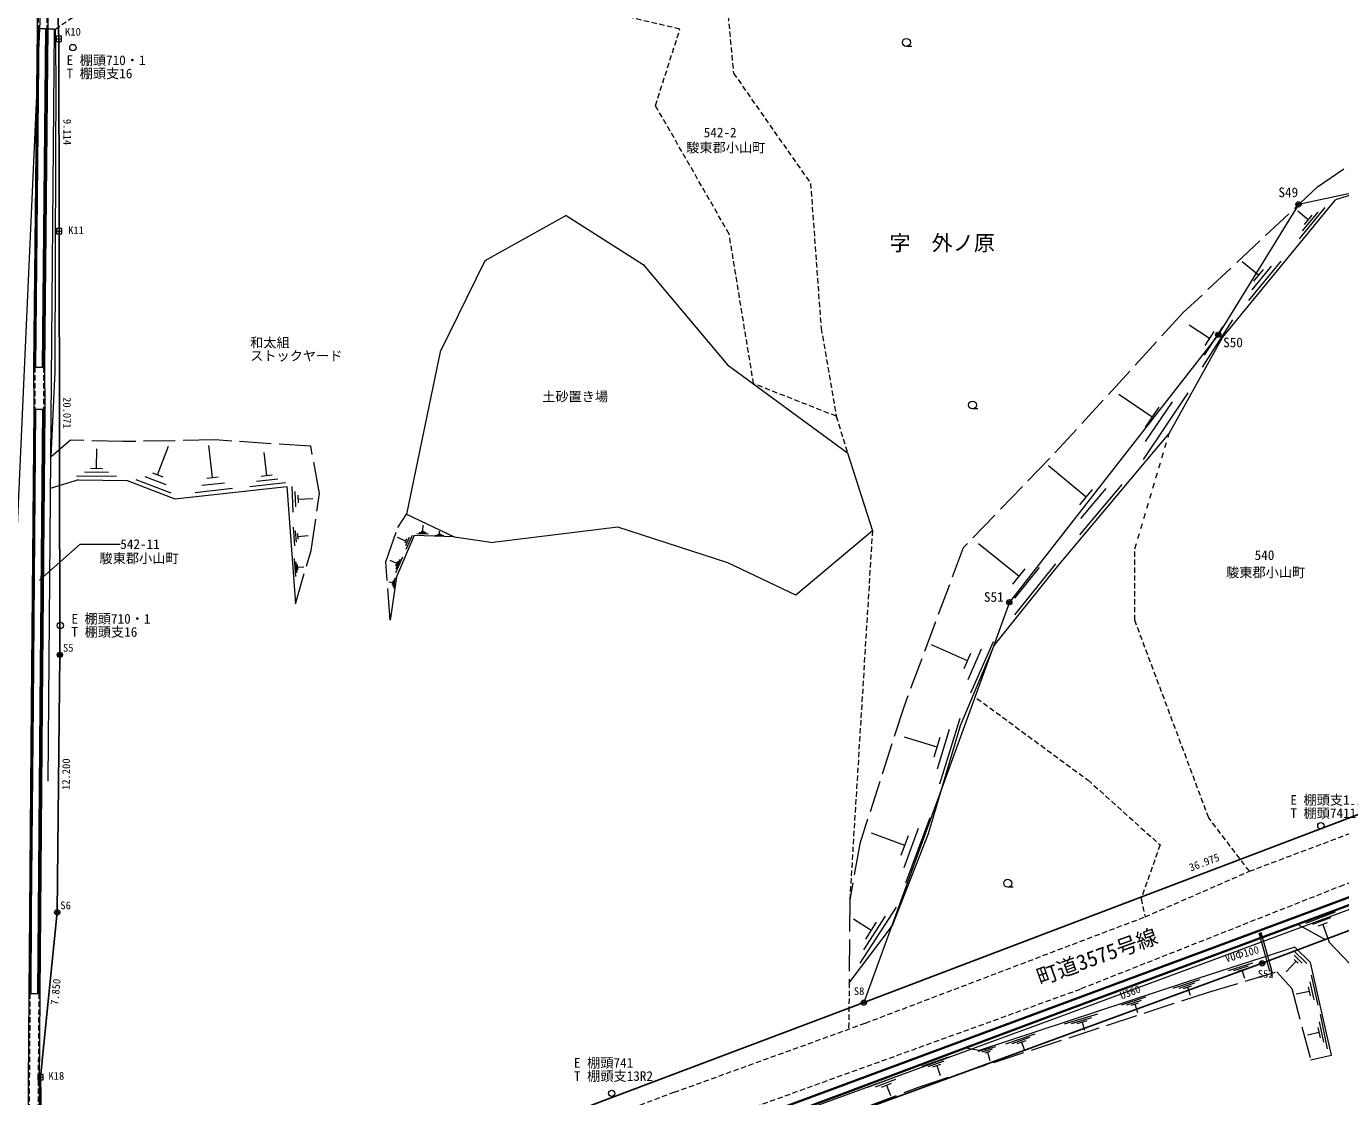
# Model space of a CAD drawing. Units: millimetres, scale not verified. Extents: x 5000 to 205306, y 5000 to 143512.
# Drawn here: x 77970 to 140239, y 37975 to 88685 of the extents above; entities that cross this region are included whole.
import ezdxf
from ezdxf.enums import TextEntityAlignment as Align

# ---------------------------------------------------------------- set-up
doc = ezdxf.new("R2010")
doc.units = ezdxf.units.MM
doc.header["$LTSCALE"] = 250
doc.header["$PDMODE"] = 32
doc.header["$PDSIZE"] = 125
for name, pattern in [('DASHED', [7.5, 6, -1.5]), ('USER1', [2, 1, -1]), ('USER2', [1.5, 1, -0.5])]:
    doc.linetypes.add(name, pattern=pattern)
for name, color, linetype, lineweight in [('プロットマーク', 1, 'Continuous', 13), ('ベクトルデータ', 5, 'Continuous', 13), ('地番名', 5, 'Continuous', 13), ('汎用Layer', 8, 'Continuous', 13), ('測量図', 1, 'Continuous', 25), ('現況', 8, 'Continuous', 13)]:
    doc.layers.add(name, color=color, linetype=linetype, lineweight=lineweight)
for name, color, linetype in [('所在', 5, 'Continuous'), ('所有者', 5, 'Continuous'), ('点名', 1, 'Continuous'), ('点名(プロット1)', 1, 'Continuous'), ('点間距離', 7, 'Continuous')]:
    doc.layers.add(name, color=color, linetype=linetype)
doc.styles.add('ＭＳ ゴシック', font='')
doc.styles.add('ＭＳ 明朝', font='')
doc.styles.get('ＭＳ ゴシック').set_extended_font_data('MS Gothic')
doc.styles.get('ＭＳ 明朝').set_extended_font_data('MS Mincho')

msp = doc.modelspace()

# ---------------------------------------------------------------- linework, layer by layer
at = {"layer": 'プロットマーク'}
for p, q in [((79389.8, 88094.8), (79639.8, 88094.8)), ((79514.8, 87969.8), (79514.8, 88219.8)), ((79521.8, 78855.4), (79521.8, 79105.4)), ((79396.8, 78980.4), (79646.8, 78980.4)), ((78512.1, 38901.2), (78762.1, 38901.2)), ((78637.1, 38776.2), (78637.1, 39026.2))]:
    msp.add_line(p, q, dxfattribs=at)
for points in [[(79389.8, 87969.8), (79639.8, 87969.8), (79639.8, 88219.8), (79389.8, 88219.8)], [(79396.8, 78855.4), (79646.8, 78855.4), (79646.8, 79105.4), (79396.8, 79105.4)], [(78512.1, 38776.2), (78762.1, 38776.2), (78762.1, 39026.2), (78512.1, 39026.2)]]:
    msp.add_lwpolyline(points, close=True, dxfattribs=at)
at = {"layer": 'プロットマーク', "color": 33}
for centre in [(138237.2, 80248.3), (134437.2, 74071), (124540.6, 61400.8)]:
    msp.add_circle(centre, 125, dxfattribs=at)
at = {"layer": 'プロットマーク'}
for centre in [(79562.2, 58909.6), (79437.6, 46710.3), (136518.9, 44295.5), (117646.8, 42430.3)]:
    msp.add_circle(centre, 125, dxfattribs=at)
at = {"layer": 'プロットマーク', "color": 33}
for p in [(138237.2, 80248.3), (134437.2, 74071), (124540.6, 61400.8)]:
    msp.add_point(p, dxfattribs=at)
at = {"layer": 'プロットマーク'}
for p in [(79562.2, 58909.6), (79437.6, 46710.3), (136518.9, 44295.5), (117646.8, 42430.3)]:
    msp.add_point(p, dxfattribs=at)
at = {"layer": '地番名'}
msp.add_lwpolyline([(78591.2, 62452.4), (80522.7, 64154.8), (82421.6, 64154.8)], dxfattribs=at)
at = {"layer": '汎用Layer'}
for p, q in [((119915.3, 87731), (119665.3, 87731)), ((123046.5, 70557), (122796.5, 70557)), ((124715.9, 47900.2), (124465.9, 47900.2))]:
    msp.add_line(p, q, dxfattribs=at)
for centre in [(119665.3, 87918.5), (122796.5, 70744.5), (124465.9, 48087.7)]:
    msp.add_circle(centre, 187.5, dxfattribs=at)
at = {"layer": '測量図'}
msp.add_lwpolyline([(79054.6, 23236.3), (80766.3, 23872.7), (136518.9, 44295.5), (168785.6, 56414.3)], dxfattribs=at)
at = {"layer": '現況', "linetype": 'USER2'}
for p, q in [((78538.2, 90608), (78527.9, 88579.8)), ((78958.2, 90605.4), (78947.9, 88576.6)), ((115123.3, 81242.9), (115623.4, 74383.9)), ((78368.7, 72534), (78370.8, 70546.6)), ((78788.7, 72532.1), (78790.8, 70545)), ((116340.9, 70210.9), (116880.4, 68475)), ((118054.4, 64789.6), (116979.2, 47298.8)), ((108631.1, 36105.5), (127917.7, 43076.8)), ((116957.7, 43369.8), (116925.7, 41174.2)), ((78143.7, 42866.1), (78046.9, 29951)), ((78563.7, 42863.2), (78466.9, 29947.5))]:
    msp.add_line(p, q, dxfattribs=at)
at = {"layer": '現況'}
for p, q in [((78527.9, 88579.8), (78368.7, 72534)), ((78418.7, 72533.8), (78577.9, 88579.4)), ((78527.9, 88579.8), (78947.9, 88576.6)), ((78887.9, 88577.1), (78728.7, 72532.4)), ((78947.9, 88576.6), (78788.7, 72532.1)), ((79294.1, 88550.8), (78997.7, 88553.3)), ((79294.1, 88550.8), (79346.5, 88555.8)), ((103549.2, 79719.5), (99686.8, 77577.4)), ((138699.5, 79518.9), (138203.7, 79925.7)), ((138283.6, 78612.6), (139507.1, 80103.9)), ((138430.4, 78991.2), (139164.5, 79886)), ((138516, 79295.2), (138883, 79742.6)), ((99686.8, 77577.4), (97579.7, 73266.6)), ((136346.4, 76886.6), (135567.8, 77525.3)), ((135892.9, 75698.7), (137422.8, 77563.4)), ((136043.2, 76199.4), (136961.1, 77318.2)), ((136116.9, 76606.9), (136575.9, 77166.3)), ((133687.3, 72532), (135133.2, 74771.3)), ((134029.3, 73897.7), (133053, 74528)), ((133786, 73102.9), (134653.5, 74446.5)), ((133812.4, 73561.8), (134246.1, 74233.6)), ((97579.7, 73266.6), (95981.9, 65571.1)), ((78368.7, 72534), (78788.7, 72532.1)), ((131314.7, 70169.4), (129720.2, 71244.7)), ((130889.4, 68169.8), (133009.1, 71313)), ((78370.8, 70546.6), (78254.7, 56533.5)), ((78304.7, 56533.1), (78420.8, 70546.4)), ((78370.8, 70546.6), (78790.8, 70545)), ((78730.8, 70545.2), (78614.7, 56530.5)), ((78790.8, 70545), (78674.7, 56530)), ((130996.1, 69012.5), (132267.9, 70898.4)), ((130996.7, 69697.9), (131632.6, 70640.9)), ((81303, 67744.4), (81316.4, 68673.4)), ((84189.8, 67439.2), (84708.2, 68788.8)), ((86791, 67307.6), (86624.1, 68831.9)), ((89357.8, 67405.1), (89238.5, 68495)), ((80349, 67394.6), (82246.5, 67367.2)), ((80731.1, 67570.9), (81869.6, 67554.5)), ((81018.4, 67748.5), (81587.6, 67740.3)), ((83590.4, 67361.4), (84582.9, 66980.2)), ((83941.7, 67534.5), (84437.9, 67343.9)), ((86525.8, 67278.5), (87056.3, 67336.6)), ((89104.3, 67377.4), (89611.4, 67432.9)), ((128175.2, 66376.1), (126398.5, 67865.8)), ((80440.6, 67193.3), (79105.8, 66795.9)), ((83156.5, 67220), (84810.7, 66584.7)), ((85973.5, 66602.6), (87741.7, 66796.3)), ((86293.8, 66945.4), (87354.8, 67061.6)), ((88559.4, 66885.8), (90249.8, 67070.9)), ((88874.1, 67136.2), (89888.3, 67247.3)), ((90549.4, 66889.6), (90604.5, 65661.3)), ((90695.8, 66650), (90728.9, 65913)), ((127875.5, 66018.7), (128474.9, 66733.6)), ((127886.2, 64589.4), (129884.2, 66972.3)), ((127930.8, 65363.6), (129129.6, 66793.3)), ((90839.5, 66471.8), (90856, 66103.3)), ((90847.7, 66287.6), (91547, 66318.9)), ((95981.9, 65571.1), (98245.4, 64496.2)), ((90605.6, 64950.6), (90669.5, 64064.5)), ((90713.6, 64780.3), (90751.9, 64248.6)), ((96671.1, 64762.1), (96839.3, 64756.3)), ((96755.2, 64759.2), (96765, 65045.7)), ((97545.7, 64628), (97550.7, 64772.8)), ((90818.5, 64654.2), (90837.6, 64388.4)), ((90828, 64521.3), (91319.4, 64556.7)), ((96351.5, 64561.3), (95502.9, 62606.4)), ((95943.8, 64298.9), (95550.7, 64469.5)), ((95987.3, 64399.1), (95900.3, 64198.6)), ((96108.6, 64465.6), (95934.5, 64064.7)), ((96244.4, 64565.5), (95954.3, 63897.2)), ((98245.4, 64496.2), (96351.5, 64561.3)), ((96471, 64657.2), (97031.7, 64638)), ((96585.1, 64709.2), (96921.5, 64697.6)), ((97331, 64577.7), (97756.4, 64563)), ((97417.1, 64603.6), (97672.3, 64594.8)), ((97481.9, 64630.2), (97609.5, 64625.8)), ((98245.4, 64496.2), (100084.7, 64224.4)), ((125001.8, 62624.7), (123084.8, 64165.8)), ((95482.2, 62809.8), (95806.6, 63557)), ((90661.9, 63472.9), (90723.5, 62617.7)), ((90733.6, 63306.1), (90770.6, 62793)), ((90802.3, 63182.1), (90820.7, 62925.6)), ((90811.5, 63053.8), (91114.8, 63075.7)), ((95520.7, 63237.1), (95202.7, 63375.2)), ((95472.1, 63125), (95569.4, 63349.2)), ((95485.2, 62986.1), (95679.9, 63434.4)), ((124710.5, 62262.3), (125293.1, 62987.1)), ((124794.6, 60802.6), (126736.8, 63218.6)), ((124801.1, 61592.8), (125966.4, 63042.4)), ((95336.8, 62318.3), (95152.3, 62345)), ((95502.9, 62606.4), (95205.2, 60552.5)), ((95326.3, 62246.1), (95347.3, 62390.5)), ((95352, 62168.7), (95393.9, 62457.4)), ((95374.2, 62067.2), (95444, 62548.4)), ((122563, 58619.2), (120849.5, 59374.5)), ((122583.5, 57738.7), (123226.8, 59198)), ((122711.3, 57101.5), (123783.4, 59533.6)), ((122402.2, 58254.4), (122723.8, 58984)), ((78254.7, 56533.5), (78168.5, 46685.7)), ((78218.5, 46685.3), (78304.7, 56533.1)), ((78614.7, 56530.5), (78528.5, 46683)), ((78674.7, 56530), (78588.5, 46682.5)), ((121252.4, 52795.4), (122210.2, 55913.3)), ((121121.6, 54541.6), (119580.3, 55015.1)), ((120977.9, 54073.9), (121265.2, 55009.3)), ((121139.1, 53512.6), (121713.7, 55383.4)), ((119636.4, 48100.8), (120782.8, 51198.1)), ((119587.1, 49879.9), (118018.4, 50460.5)), ((119554.4, 48835.5), (120242.3, 50693.9)), ((119415.2, 49415.3), (119759.1, 50344.5)), ((117467.5, 44294.7), (119192.2, 46961.1)), ((139981.7, 46711), (138564.3, 46184.6)), ((78168.5, 46685.7), (78143.7, 42866.1)), ((78193.7, 42865.8), (78218.5, 46685.3)), ((78528.5, 46683), (78503.7, 42863.6)), ((78588.5, 46682.5), (78563.7, 42863.2)), ((117996.5, 45843.5), (117150.5, 46390.7)), ((117645.8, 44935.8), (118680.6, 46535.6)), ((117737.8, 45443.6), (118255.2, 46243.5)), ((139756.5, 46448.9), (138906, 46133)), ((139602.2, 46213), (139176.9, 46055.1)), ((139389.5, 46134.1), (139680.8, 45349.7)), ((136360.9, 45738.2), (136861.8, 43936.7)), ((136404.9, 45751.1), (136466.9, 45548.6)), ((136457.2, 45765), (136958.2, 43963.4)), ((138000.4, 44897), (138639.5, 44285.3)), ((134927.3, 43961.6), (136081.9, 44322.3)), ((138128.4, 44390.9), (137649.4, 43890.5)), ((138032.4, 44674.5), (138415.9, 44307.5)), ((138032.5, 44482.7), (138224.2, 44299.2)), ((135183, 43954.6), (135875.7, 44171)), ((135380.9, 43929.6), (135727.2, 44037.8)), ((135554.1, 43983.7), (135677.7, 43587.9)), ((136920.9, 43917.3), (136997.8, 43669.9)), ((139167.5, 42306.7), (138848, 43736.9)), ((132302, 43111.1), (133559, 43524.6)), ((132578.5, 43117.6), (133332.7, 43365.7)), ((132792.1, 43103.4), (133169.2, 43227.5)), ((132980.7, 43165.5), (133106, 42784.5)), ((138804.2, 42751.1), (138708.4, 43180.1)), ((138977.9, 42564.6), (138786.2, 43422.8)), ((78143.7, 42866.1), (78563.7, 42863.2)), ((129855.9, 42332.3), (131005.3, 42699.2)), ((130110.6, 42327.8), (130800.3, 42547.9)), ((130307.9, 42304.9), (130652.7, 42414.9)), ((130480.3, 42359.9), (130604.7, 41970.4)), ((138756.3, 42965.6), (138127.6, 42825.2)), ((127148.3, 41420.6), (128738.4, 41905.6)), ((127489.9, 41440.3), (128443.9, 41731.4)), ((139620.3, 40249.1), (139275.4, 41878.2)), ((127751.9, 41435.8), (128229, 41581.4)), ((127990.5, 41508.6), (128108.3, 41122.3)), ((139274.9, 40771.8), (139171.4, 41260.5)), ((139438.9, 40551.2), (139232, 41528.6)), ((124376.8, 40478.8), (125769.4, 40955.5)), ((124680, 40502.1), (125515.6, 40788.1)), ((124913.5, 40501.6), (125331.3, 40644.6)), ((125122.4, 40573.1), (125245.7, 40212.8)), ((139223.1, 41016.1), (138661.4, 40897.2)), ((120404.7, 39415.5), (121680.2, 39856.8)), ((123877.6, 40343.6), (123052.9, 40112.2)), ((123733.7, 40222.3), (123238.9, 40083.5)), ((123631, 40112.6), (123383.6, 40043.2)), ((123507.3, 40077.9), (123614.9, 39694.8)), ((120692, 39410.6), (121457.3, 39675.4)), ((120915.6, 39383.7), (121298.2, 39516.1)), ((121106.9, 39449.9), (121268, 38984.1)), ((117843.6, 38419.7), (119444.1, 39023.5)), ((118200.8, 38442.1), (119161.1, 38804.4)), ((118478, 38434.4), (118958.1, 38615.5)), ((118718, 38525), (118903.5, 38033.3))]:
    msp.add_line(p, q, dxfattribs=at)
at = {"layer": '現況', "linetype": 'DASHED'}
for p, q in [((139143.3, 81080.1), (132782.3, 75119.3)), ((132782.3, 75119.3), (126466.7, 68224.3))]:
    msp.add_line(p, q, dxfattribs=at)
at = {"layer": '現況', "linetype": 'USER1'}
msp.add_line((130486.8, 63935.5), (132114.9, 69399.2), dxfattribs=at)
at = {"layer": '現況', "linetype": 'USER2'}
for points in [[(79346.5, 88555.8), (81698.4, 90124.9), (81772.3, 98244.5), (82131.7, 101919.6), (83424.5, 102302), (89152, 102145.5), (95311.2, 101062.4), (95956.3, 105888.4)], [(108804, 93904.4), (111008, 91420.2), (111472.7, 86465.1), (115123.3, 81242.9)], [(115623.4, 74383.9), (116340.9, 70210.9), (112424.7, 71751.9), (111267.5, 78844.3), (107778.4, 84929.3), (108935.5, 88553.5), (104439, 89600.4)], [(135914.8, 48656.7), (133986.4, 51184.5), (130482.5, 60548.3), (130486.8, 63935.5)], [(108662.3, 38184.7), (117721.7, 41462.2), (130971.9, 46496.8), (135914.8, 48656.7), (149834.5, 53893), (160654.9, 58025.1), (164117.6, 59840.6)], [(166596.7, 57406.4), (165861.8, 57728.4), (156490.4, 54291), (140373.2, 48000.7), (127917.7, 43076.8)], [(123008.1, 56843.5), (128267.3, 52975.4), (131679.8, 49904.2), (130785.3, 47359.1), (130971.9, 46496.8)], [(108662.3, 38184.7), (101563, 35500.2), (92567.2, 32277), (84099, 29406.7), (78546.6, 28398.4)]]:
    msp.add_lwpolyline(points, dxfattribs=at)
at = {"layer": '現況'}
for points in [[(78557, 100615), (78488.2, 90608.3), (78477.9, 88580.1), (78318.7, 72534.2), (78320.8, 70546.7), (78204.7, 56534), (78118.5, 46686.1), (78093.7, 42866.4), (77996.9, 29951.4), (77983, 28400.6)], [(79076.9, 100608.6), (79008.2, 90605.1), (78997.9, 88576.2), (78838.7, 72531.9), (78840.8, 70544.8), (78724.7, 56529.5), (78638.5, 46682.1), (78613.7, 42862.8), (78516.9, 29947.1), (78503, 28398.6)], [(79294.1, 88550.8), (79117.7, 68240.2), (78992, 52928.6)], [(79117.7, 68240.2), (79148.8, 68286.7), (79339.5, 72312.6), (79349.1, 78022.6), (79386, 86265.4), (79346.5, 88555.8)], [(145836.5, 81830.5), (144096.8, 81753.6), (139998, 80465.7)], [(116957.7, 43369.8), (119008.2, 46090.1), (120715.7, 50439.8), (122220.5, 55554.5), (123826.5, 59355.7), (126745.3, 62995.3), (132114.9, 69399.2), (134638.9, 73933.9), (139998, 80465.7)], [(103549.2, 79719.5), (107198.6, 77404.9), (111193.3, 72640.2), (116880.4, 68475), (118054.4, 64789.6), (114426.8, 61736.6), (111202.2, 63268.5), (105991.1, 64954.8), (100084.7, 64224.4)], [(80440.6, 67193.3), (82755.3, 67159.9), (85005.8, 66295.4), (90316.5, 66877.1), (90717, 61316.7)], [(109851.1, 36026.9), (126737.3, 42298.7), (139874.2, 47177.8), (154830, 52784.5), (165927.6, 56941.6)], [(109868.5, 35980), (126754.7, 42251.9), (139891.7, 47130.9), (154847.5, 52737.7), (165945.4, 56894.9)], [(109988.6, 35651.3), (126859.2, 41970.6), (139996.6, 46849.9), (154952.8, 52456.8), (166052.6, 56614.6)], [(110005.7, 35604.3), (126876.6, 41923.8), (140014, 46803), (154970.4, 52410), (166070.5, 56567.9)], [(136409, 45603.2), (136466.9, 45548.6), (136479.7, 45623.3)], [(138814.8, 39727.3), (139795.6, 39948.3), (138806.7, 44337), (138064.9, 45065.9), (132929, 43397), (123115, 40171.9), (122463.6, 40270.7)], [(136926.8, 43736.3), (136997.8, 43669.9), (137013.2, 43761.4)]]:
    msp.add_lwpolyline(points, dxfattribs=at)
at = {"layer": '現況', "linetype": 'DASHED'}
for points in [[(139143.3, 81080.1), (142995.4, 83709.4), (146745.9, 84016.7)], [(90717, 61316.7), (91467.6, 63856.9), (91864.8, 66553.9), (91445.2, 68788), (86903.9, 69086.7), (82571.1, 69008.8), (80070.3, 69079.3), (79148.8, 68286.7)], [(126466.7, 68224.3), (122356.8, 63985.1), (119553.2, 56473.4), (117451.4, 49961.1), (116979.2, 47298.8), (116957.7, 43369.8)], [(95205.2, 60552.5), (95003.8, 63308), (95571.5, 64939.8), (95981.9, 65571.1)], [(138223.1, 46137.8), (139663.6, 45324.2), (141616.7, 43286.1), (142357.9, 39599.5)], [(111417.7, 32272.3), (112572, 33582.4), (112537.1, 35517.4), (120241.1, 38428.8), (133923.1, 42913.6), (137209.6, 43897.7), (137918.3, 43096.4), (138814.8, 39727.3)]]:
    msp.add_lwpolyline(points, dxfattribs=at)
at = {"layer": '現況'}
for centre in [(80175.2, 87676.6), (79584.3, 60300.4), (139299.3, 50811.2), (105700.1, 38131.4)]:
    msp.add_circle(centre, 150, dxfattribs=at)

# ---------------------------------------------------------------- texts
at = {"layer": '地番名', "style": 'ＭＳ 明朝'}
for s, p in [('542-2', (110061.8, 83286.6)), ('540', (136160.9, 63264.6))]:
    msp.add_text(s, height=458.2, dxfattribs=at).set_placement(p, align=Align.BOTTOM_LEFT)
msp.add_text('542-11', height=458.2, dxfattribs=at).set_placement((82421.6, 64154.8), align=Align.MIDDLE_LEFT)
at = {"layer": '所在', "style": 'ＭＳ 明朝'}
msp.add_text('字\u3000外ノ原', height=733.1, dxfattribs=at).set_placement((118859.7, 77835.7), align=Align.BOTTOM_LEFT)
at = {"layer": '所有者', "style": 'ＭＳ 明朝'}
for p in [(109234, 82572.6), (81438, 63116.1), (134807.9, 62446.8)]:
    msp.add_text('駿東郡小山町', height=458.2, dxfattribs=at).set_placement(p, align=Align.BOTTOM_LEFT)
at = {"layer": '汎用Layer', "style": 'ＭＳ ゴシック'}
for s, p in [('E 棚頭710・1', (79874.6, 86709.5)), ('T 棚頭支16', (79874.6, 86084.5)), ('和太組', (88572.5, 73333)), ('ストックヤード', (88572.5, 72708)), ('土砂置き場', (102408.7, 70776.8)), ('E 棚頭710・1', (80109, 60252)), ('T 棚頭支16', (80109, 59627)), ('E 棚頭支13R2D', (137854.5, 51666.8)), ('T 棚頭7411', (137854.5, 51041.8)), ('E 棚頭741', (103914.7, 39212.6)), ('T 棚頭支13R2', (103914.7, 38587.6))]:
    msp.add_text(s, height=458.2, dxfattribs=at).set_placement(p, align=Align.BOTTOM_LEFT)
for s, height, rotation, p in [('町道3575号線', 733.1, 19.788, (126071.3, 43044.1)), ('VUΦ100', 366.6, 15.878, (134849.5, 44227.6)), ('U360', 366.6, 20.647, (129904.5, 42478.4))]:
    msp.add_text(s, height=height, rotation=rotation, dxfattribs=at).set_placement(p, align=Align.BOTTOM_LEFT)
at = {"layer": '点名', "color": 33, "style": 'ＭＳ 明朝'}
for s, p in [('S49', (137286.4, 80450.3)), ('S50', (134669.8, 73341.8)), ('S51', (123337.6, 61282.7))]:
    msp.add_text(s, height=458.2, dxfattribs=at).set_placement(p, align=Align.BOTTOM_LEFT)
at = {"layer": '点名', "style": 'ＭＳ ゴシック'}
for s, p in [('S5', (79707.6, 58946.7)), ('S6', (79582.9, 46747.4)), ('S52', (136314.8, 43500.7)), ('S8', (117174.6, 42680.8))]:
    msp.add_text(s, height=366.6, dxfattribs=at).set_placement(p, align=Align.BOTTOM_LEFT)
at = {"layer": '点名(プロット1)', "style": 'ＭＳ ゴシック'}
for s, p in [('K10', (80180.9, 88132.2)), ('K11', (80326.9, 78730.1)), ('K18', (79393.8, 38670.3))]:
    msp.add_text(s, height=366.6, dxfattribs=at).set_placement(p, align=Align.BOTTOM_CENTER)

# ---------------------------------------------------------------- next in the draw order: wipeouts: each hides what was drawn before it
for points in [[(79619.1, 84298.6), (79620.1, 83048.6), (80120.1, 83049), (80119.1, 84299)], [(79609.4, 71118.2), (79612.5, 69618.2), (80112.5, 69619.2), (80109.4, 71119.2)], [(80139.5, 52499.1), (80154.9, 53999), (79654.9, 54004.1), (79639.6, 52504.2)], [(133174.9, 48536.9), (134576.8, 49070.5), (134398.9, 49537.8), (132997.1, 49004.2)], [(79585, 42290.3), (79712.5, 43533.8), (79215.1, 43584.8), (79087.6, 42341.3)]]:
    msp.add_wipeout(points)

# ---------------------------------------------------------------- next in the draw order: linework, layer by layer
at = {"layer": 'ベクトルデータ'}
for points in [[(79136.5, 100538.5), (77885, 72776.9), (77470.7, 63586.2), (76709.7, 46703.3), (75804.5, 26623.7)], [(146090.9, 81923.7), (138237.2, 80248.3), (134437.2, 74071), (124540.6, 61400.8), (117646.8, 42430.3)], [(168620.5, 57206.4), (126462.6, 41584.2), (64443.3, 18890.6), (62609.4, 18134), (58187.5, 16303.4)]]:
    msp.add_lwpolyline(points, dxfattribs=at)
at = {"layer": '測量図'}
msp.add_lwpolyline([(79110.1, 99001.5), (79514.8, 88094.8), (79521.8, 78980.4), (79562.2, 58909.6), (79437.6, 46710.3), (78637.1, 38901.2), (78833, 27802.9), (117646.8, 42430.3), (152203.4, 55582.9), (165705.4, 60325.3), (169357.5, 61566), (169205.2, 62410.8), (182756.9, 66504.5), (193338.9, 69669.3), (186504.8, 93312), (178967.9, 87755.1), (173228.8, 96801.6)], dxfattribs=at)

# ---------------------------------------------------------------- next in the draw order: texts
at = {"layer": '点間距離', "color": 1, "style": 'ＭＳ ゴシック'}
for s, rotation, p in [('9.114', 270.044, (79619.6, 83673.6)), ('20.071', 270.115, (79610.9, 70368.2)), ('12.200', 89.415, (80147.2, 53249)), ('36.975', 20.837, (133875.9, 48803.7)), ('7.850', 84.147, (79648.8, 42912.1))]:
    msp.add_text(s, height=366.6, rotation=rotation, dxfattribs=at).set_placement(p, align=Align.BOTTOM_CENTER)

doc.saveas('drawing.dxf')
